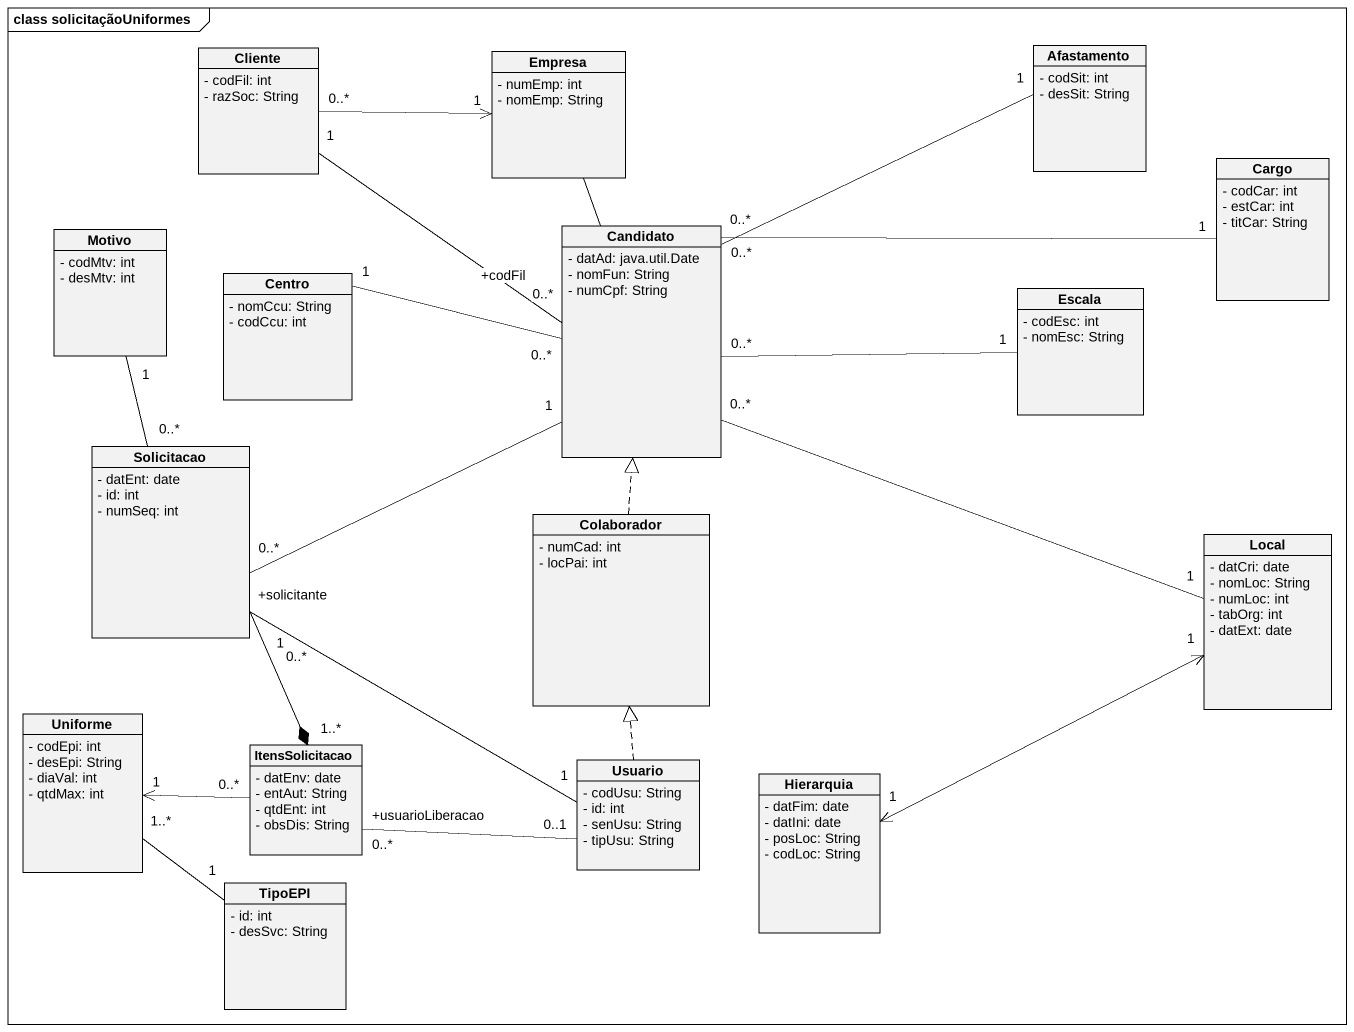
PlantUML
@startuml
mainframe class solicitaçãoUniformes
hide circle
hide empty members
skinparam classAttributeIconSize 0
class Cliente {
  - codFil: int
  - razSoc: String
}
class Empresa {
  - numEmp: int
  - nomEmp: String
}
class Afastamento {
  - codSit: int
  - desSit: String
}
class Cargo {
  - codCar: int
  - estCar: int
  - titCar: String
}
class Motivo {
  - codMtv: int
  - desMtv: int
}
class Candidato {
  - datAd: java.util.Date
  - nomFun: String
  - numCpf: String
}
class Centro {
  - nomCcu: String
  - codCcu: int
}
class Escala {
  - codEsc: int
  - nomEsc: String
}
class Solicitacao {
  - datEnt: date
  - id: int
  - numSeq: int
}
class Colaborador {
  - numCad: int
  - locPai: int
}
class Local {
  - datCri: date
  - nomLoc: String
  - numLoc: int
  - tabOrg: int
  - datExt: date
}
class Uniforme {
  - codEpi: int
  - desEpi: String
  - diaVal: int
  - qtdMax: int
}
class ItensSolicitacao {
  - datEnv: date
  - entAut: String
  - qtdEnt: int
  - obsDis: String
}
class Usuario {
  - codUsu: String
  - id: int
  - senUsu: String
  - tipUsu: String
}
class Hierarquia {
  - datFim: date
  - datIni: date
  - posLoc: String
  - codLoc: String
}
class TipoEPI {
  - id: int
  - desSvc: String
}
Empresa "1" <-left- "0..*" Cliente
Empresa -- Candidato
Cargo "1" -left- "0..*" Candidato
Motivo "1" -- "0..*" Solicitacao
Candidato "+codFil\n0..*" -up- "1" Cliente
Candidato "0..*" -right- "1" Afastamento
Candidato "0..*" -left- "1" Centro
Candidato "0..*" -right- "1" Local
Escala "1" -left- "0..*" Candidato
Solicitacao "0..*" -right- "1" Candidato
Solicitacao "1" --* "1..*" ItensSolicitacao
Colaborador .up.|> Candidato
Local "1" <-left-> "1" Hierarquia
ItensSolicitacao "0..*" -left-> "1" Uniforme
ItensSolicitacao "+usuarioLiberacao\n0..*" -right- "0..1" Usuario
Usuario "1" -left- "+solicitante\n0..*" Solicitacao
Usuario .up.|> Colaborador
TipoEPI "1" -up- "1..*" Uniforme
@enduml
